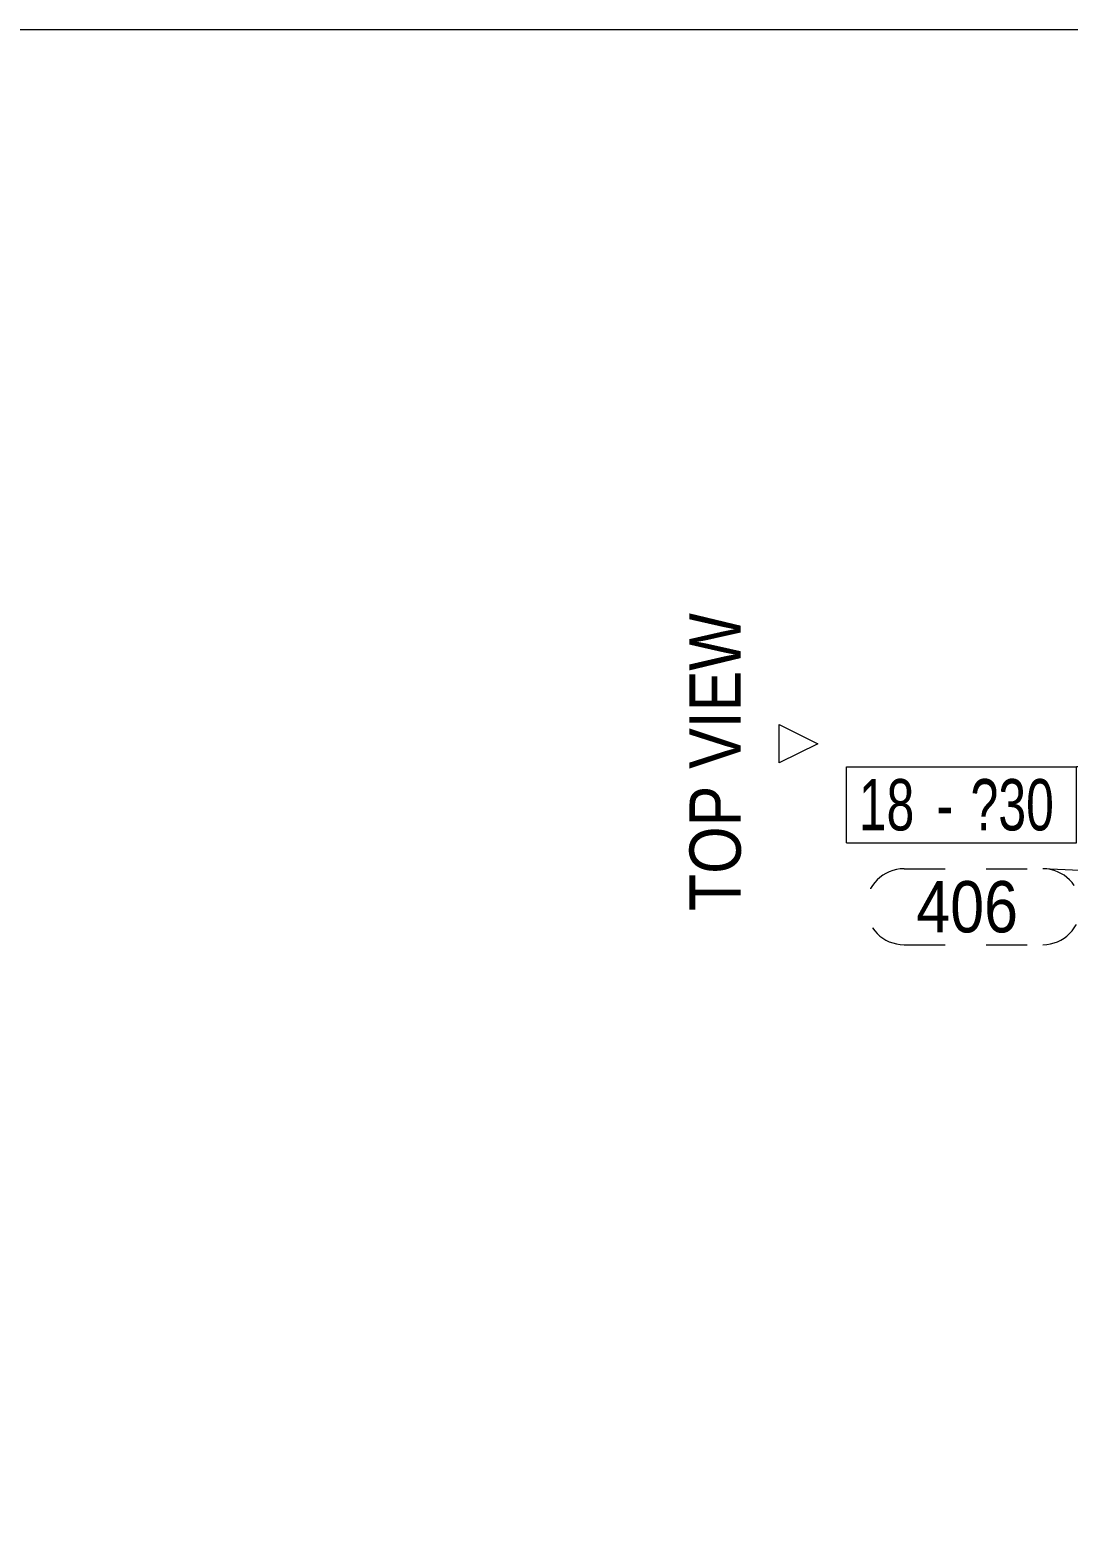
# Model space of a CAD drawing. Header units: millimetres. Extents: x 2 to 579, y 1 to 825.
# Drawn here: x 129.5 to 180.1, y 752.4 to 825 of the extents above; entities that cross this region are included whole.
import ezdxf

# ---------------------------------------------------------------- set-up
doc = ezdxf.new("R2010")
doc.units = ezdxf.units.MM
doc.linetypes.add('XKITLINE00', pattern=[0])
doc.linetypes.add('XKITLINE02', pattern=[4, 2, -2])
for name, color, linetype, lineweight in [('BoltMark', 7, 'Continuous', 0), ('DrawingSheet', 5, 'Continuous', 0), ('OtherObjectType', 7, 'Continuous', 0), ('PartMark', 7, 'Continuous', 0)]:
    doc.layers.add(name, color=color, linetype=linetype, lineweight=lineweight)
doc.styles.add('ARIAL', font='ARIAL.TTF')
doc.styles.add('ARIAL_NARROW', font='ARIALN.TTF')

# ---------------------------------------------------------------- blocks, each defined once
blk = doc.blocks.new('*A65')
at = {"layer": 'DrawingSheet', "color": 5, "linetype": 'XKITLINE00', "lineweight": 0}
blk.add_line((579, 825), (5, 825), dxfattribs=at)
blk = doc.blocks.new('*A181')
at = {"layer": 'BoltMark', "color": 7, "linetype": 'XKITLINE00', "lineweight": 0}
for p, q in [((169.297, 789.088), (180.505, 789.088)), ((169.297, 785.388), (169.297, 789.088)), ((180.505, 785.388), (180.505, 789.088)), ((187.571, 789.05), (180.505, 789.088)), ((169.297, 785.388), (180.505, 785.388))]:
    blk.add_line(p, q, dxfattribs=at)
at = {"layer": 'BoltMark', "color": 3, "style": 'ARIAL_NARROW', "width": 0.85}
for s, p in [('18', (169.897, 785.988)), ('?30', (175.346, 785.988)), ('-', (173.686, 785.988))]:
    blk.add_text(s, height=2.5, dxfattribs=at).set_placement(p)
blk = doc.blocks.new('*A183')
at = {"layer": 'PartMark', "color": 7, "linetype": 'XKITLINE02', "lineweight": 0}
for p, q in [((172.104, 784.118), (178.867, 784.118)), ((184.663, 783.821), (178.867, 784.118)), ((172.104, 780.418), (178.867, 780.418))]:
    blk.add_line(p, q, dxfattribs=at)
for centre, start, end in [((172.104, 782.268), 90, 270), ((178.867, 782.268), 270, 90)]:
    blk.add_arc(centre, 1.85, start, end, dxfattribs=at)
at = {"layer": 'PartMark', "color": 3, "style": 'ARIAL', "width": 0.85}
blk.add_text('406', height=2.5, dxfattribs=at).set_placement((172.704, 781.018))
blk = doc.blocks.new('*A187')
at = {"layer": 'OtherObjectType', "color": 7, "linetype": 'XKITLINE00', "lineweight": 0}
for p, q in [((166.022, 789.274), (166.022, 791.149)), ((166.022, 791.149), (167.897, 790.212)), ((167.897, 790.212), (166.022, 789.274)), ((167.897, 790.212), (167.897, 790.212)), ((254.936, 764.548), (255.873, 766.423)), ((255.873, 766.423), (256.811, 764.548)), ((255.873, 766.423), (255.873, 766.423)), ((256.811, 764.548), (254.936, 764.548)), ((247.536, 752.423), (254.96, 752.423))]:
    blk.add_line(p, q, dxfattribs=at)
at = {"layer": 'OtherObjectType', "color": 7, "style": 'ARIAL', "width": 0.85}
blk.add_text('TOP VIEW', height=2.5, rotation=90, dxfattribs=at).set_placement((164.147, 782.061))
for s, p in [('FRONT VIEW', (245.409, 760.173)), ('C', (247.536, 753.173)), ('C', (252.553, 753.173)), ('-', (250.694, 753.173))]:
    blk.add_text(s, height=2.5, dxfattribs=at).set_placement(p)

msp = doc.modelspace()

# ---------------------------------------------------------------- block references
at = {"lineweight": 0}
for name in ['*A65', '*A181', '*A183']:
    msp.add_blockref(name, (0, 0), dxfattribs=at)
at = {"layer": 'OtherObjectType', "lineweight": 0}
msp.add_blockref('*A187', (0, 0), dxfattribs=at)

doc.saveas('drawing.dxf')
